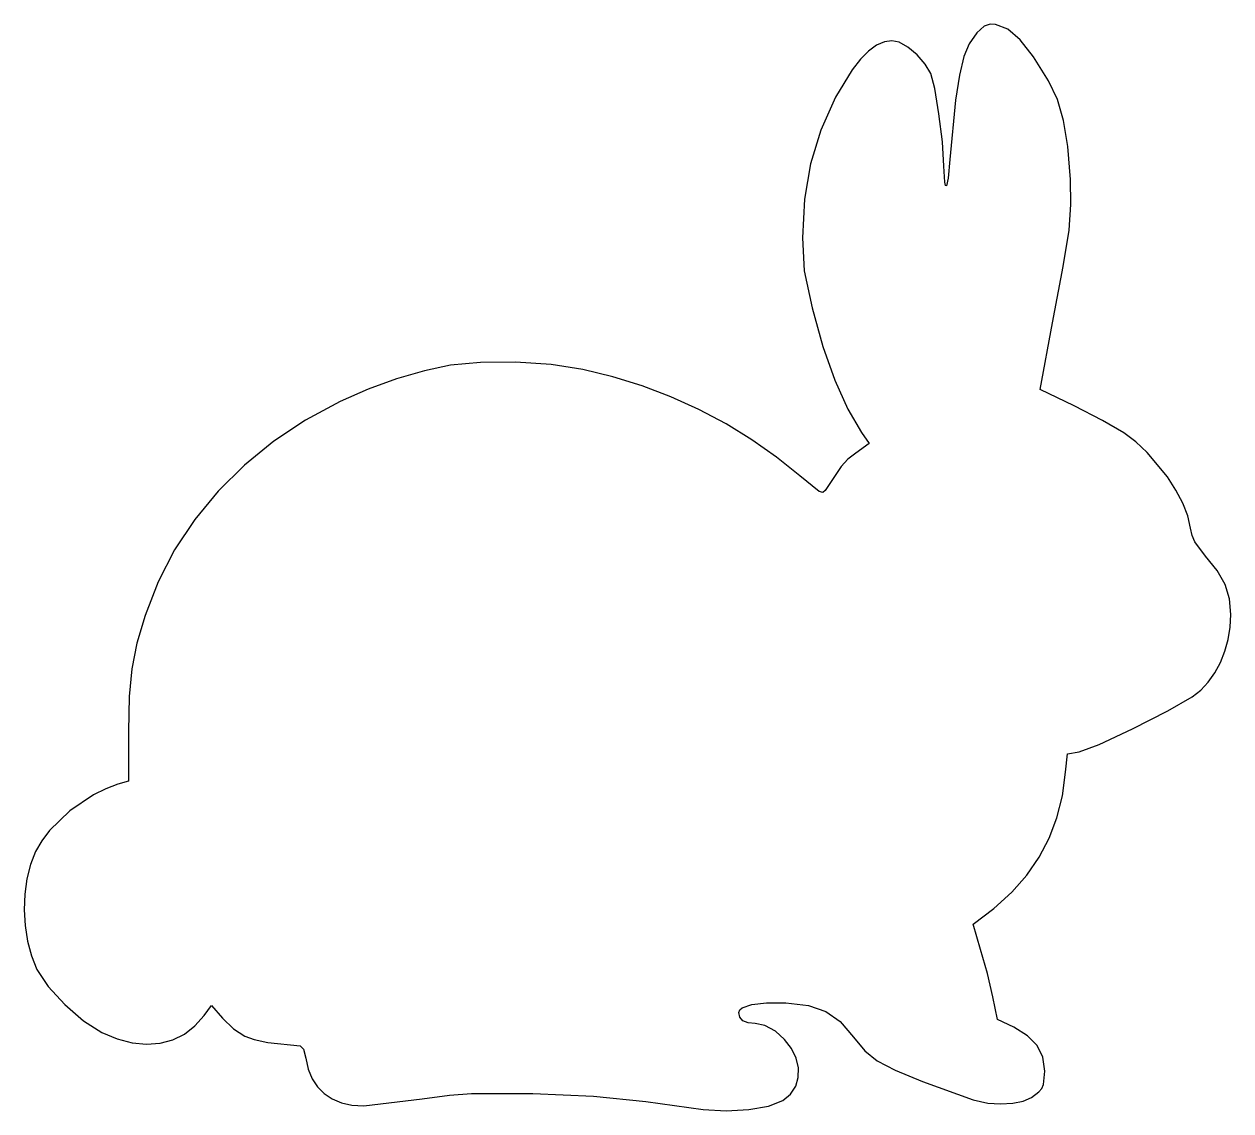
# Model space of a CAD drawing. Extents: x 117.1 to 132.1, y 37 to 50.5.
import ezdxf

# ---------------------------------------------------------------- set-up
doc = ezdxf.new("R2010")
doc.units = 0
doc.layers.add('Layer_1', color=7, linetype='CONTINUOUS')

msp = doc.modelspace()

# ---------------------------------------------------------------- linework, layer by layer
at = {"layer": 'Layer_1', "color": 1}
msp.add_lwpolyline([(129.07669, 50.508508), (129.001464, 50.483814), (128.910941, 50.399697), (128.814342, 50.264462), (128.7468, 50.107222), (128.695289, 49.877208), (128.646705, 49.565118), (128.576764, 48.832904), (128.556388, 48.599309), (128.533641, 48.503813), (128.523057, 48.509712), (128.513885, 48.552344), (128.502455, 48.750789), (128.482558, 49.050119), (128.440747, 49.398209), (128.389132, 49.709622), (128.339816, 49.898919), (128.270333, 50.013708), (128.170257, 50.127565), (128.056592, 50.223774), (127.94635, 50.285632), (127.8574, 50.30296), (127.764167, 50.289639), (127.667461, 50.24636), (127.568091, 50.173826), (127.466866, 50.072734), (127.364597, 49.943793), (127.160167, 49.605149), (126.975814, 49.194956), (126.849005, 48.779852), (126.775447, 48.341448), (126.750837, 47.861351), (126.770141, 47.453032), (126.8691, 46.993902), (127.004338, 46.515196), (127.152434, 46.0965), (127.312149, 45.740945), (127.482244, 45.451659), (127.57627, 45.314428), (127.410735, 45.195531), (127.313755, 45.117736), (127.228501, 45.026866), (127.031417, 44.730017), (127.004267, 44.706028), (126.956422, 44.720534), (126.718582, 44.911412), (126.430656, 45.143689), (126.125057, 45.358661), (125.803719, 45.555378), (125.46858, 45.73289), (125.121568, 45.890252), (124.764619, 46.026512), (124.399664, 46.140724), (124.02864, 46.231938), (123.638691, 46.29103), (123.197499, 46.320294), (122.762168, 46.318036), (122.389801, 46.282386), (122.068584, 46.214362), (121.724426, 46.113651), (121.371456, 45.984898), (121.023817, 45.832741), (120.597309, 45.6042), (120.201619, 45.341158), (119.839133, 45.046224), (119.512227, 44.722007), (119.223282, 44.371117), (118.974678, 43.996165), (118.768794, 43.599756), (118.608015, 43.184503), (118.506821, 42.838501), (118.444848, 42.523146), (118.413694, 42.178934), (118.404945, 41.746366), (118.40438, 41.131505), (118.272724, 41.092694), (118.120962, 41.03724), (117.968257, 40.961495), (117.675821, 40.762023), (117.427019, 40.520057), (117.32886, 40.391194), (117.253461, 40.261375), (117.189329, 40.099676), (117.144224, 39.921647), (117.11809, 39.732434), (117.110866, 39.537181), (117.122493, 39.341037), (117.152908, 39.149143), (117.202057, 38.966644), (117.269884, 38.798685), (117.408057, 38.589366), (117.613317, 38.365036), (117.847669, 38.162593), (118.073114, 38.018936), (118.264562, 37.939496), (118.449968, 37.890793), (118.627615, 37.872533), (118.795797, 37.884443), (118.952797, 37.926254), (119.096909, 37.99767), (119.226415, 38.09841), (119.339606, 38.228189), (119.430413, 38.353519), (119.566679, 38.195384), (119.704398, 38.064086), (119.844143, 37.97056), (119.961513, 37.930784), (120.127587, 37.895402), (120.528261, 37.851341), (120.570346, 37.81155), (120.598915, 37.697598), (120.628664, 37.563113), (120.676608, 37.445141), (120.742225, 37.344114), (120.824989, 37.260458), (120.924385, 37.194604), (121.039887, 37.146982), (121.170974, 37.11802), (121.317125, 37.108143), (122.04177, 37.193806), (122.378848, 37.240344), (122.652491, 37.263938), (123.41065, 37.262527), (124.161155, 37.230698), (124.810407, 37.161426), (125.518539, 37.064615), (125.803338, 37.046723), (126.085134, 37.06168), (126.331159, 37.105817), (126.50864, 37.175455), (126.603292, 37.254105), (126.666433, 37.350995), (126.698623, 37.461087), (126.700317, 37.579344), (126.672264, 37.700725), (126.614908, 37.820195), (126.528813, 37.93272), (126.414524, 38.033256), (126.285475, 38.10507), (126.162362, 38.12889), (126.075866, 38.13761), (126.013506, 38.163546), (125.975745, 38.206416), (125.963045, 38.2659), (125.973657, 38.297455), (126.004628, 38.324746), (126.122503, 38.36551), (126.30638, 38.386084), (126.545958, 38.384391), (126.825894, 38.352091), (127.041636, 38.27941), (127.219115, 38.15324), (127.384246, 37.960476), (127.521394, 37.79219), (127.675372, 37.666231), (127.897405, 37.549518), (128.238724, 37.408977), (128.866042, 37.181718), (129.044804, 37.142678), (129.203416, 37.133449), (129.356728, 37.142311), (129.482997, 37.168643), (129.587755, 37.214148), (129.676542, 37.280547), (129.713426, 37.323029), (129.736088, 37.373045), (129.750622, 37.536892), (129.728158, 37.709917), (129.658686, 37.855436), (129.539035, 37.97792), (129.366044, 38.081849), (129.166417, 38.178338), (129.107342, 38.460628), (129.041522, 38.746778), (128.955315, 39.044932), (128.866223, 39.35992), (129.121879, 39.555004), (129.342343, 39.75662), (129.529103, 39.96722), (129.683648, 40.189247), (129.807462, 40.425143), (129.902037, 40.677359), (129.968862, 40.948335), (130.009423, 41.240519), (130.030533, 41.470169), (130.178807, 41.49365), (130.424067, 41.585931), (130.838987, 41.779104), (131.273733, 42.000123), (131.578457, 42.175945), (131.682606, 42.259203), (131.775987, 42.35926), (131.857626, 42.474039), (131.926556, 42.601466), (131.981804, 42.739467), (132.022401, 42.885968), (132.047378, 43.038896), (132.05576, 43.196173), (132.038206, 43.388614), (131.983144, 43.566502), (131.886127, 43.740145), (131.742705, 43.919853), (131.610142, 44.094317), (131.577698, 44.173376), (131.557773, 44.265716), (131.521338, 44.416493), (131.459489, 44.575263), (131.375333, 44.737591), (131.271986, 44.899042), (131.020165, 45.201553), (130.877914, 45.333741), (130.72892, 45.447298), (130.466756, 45.600263), (130.115668, 45.778475), (129.694006, 45.981105), (129.847639, 46.809103), (129.980676, 47.507368), (130.051711, 47.954995), (130.075841, 48.273421), (130.068165, 48.5841), (130.035853, 48.99396), (129.98426, 49.31538), (129.907157, 49.576554), (129.798315, 49.80567), (129.613496, 50.104185), (129.447547, 50.314455), (129.292841, 50.444551), (129.141748, 50.502545), (129.076563, 50.508556), (129.076563, 50.508556)], dxfattribs=at)

doc.saveas('drawing.dxf')
